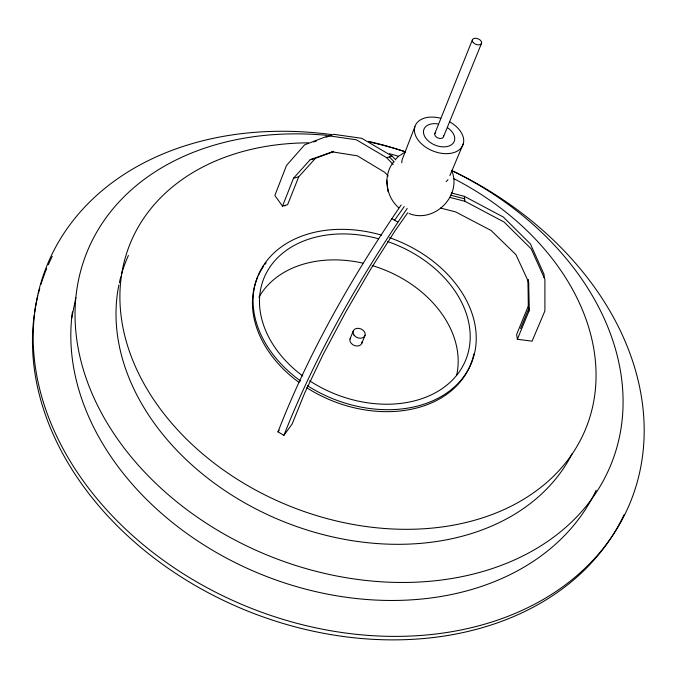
<?xml version="1.0" encoding="UTF-8"?>
<svg xmlns="http://www.w3.org/2000/svg" width="677" height="677" viewBox="0 0 677 677"><rect width="100%" height="100%" fill="white"/><g stroke="black" fill="none" stroke-linecap="round" stroke-linejoin="round"><path stroke-width="1.02" d="M71.66 318.317L75.841 297.677M398.787 207.78C385.704 196.635 382.649 175.275 393.701 161.786M414.857 126.802L402.299 159.256A25.21 16.84 22 0 0 401.833 162.819M393.176 164.486L386.601 157.665L356.381 139.8L328.379 135.738L304.616 144.827L286.498 165.467L274.854 195.475L282.487 206.113L293.539 178.212L310.193 159.704L333.702 151.31M284.805 205.994L285.051 205.376M407.732 212.781L395.14 230.645L370.471 269.505L345.592 312.292L322.946 354.816L304.718 392.931L292.142 423.997L283.908 435.345L277.993 431.867C309.177 351.465 352.548 276.072 401.131 205.013M333.312 151.783L315.482 158.274L298.743 176.773L287.615 204.649L282.487 206.113M350.026 339.033L353.14 331.239M434.761 133.682L472.351 39.943M283.908 435.345C315.465 355.061 358.802 279.66 407.207 208.431M443.52 136.703L481.592 43.176M361.916 343.036L365.098 335.267M527.975 279.44L528.297 306.08L516.644 334.413L517.346 339.279L532.08 341.157L544.9 310.912L544.9 279.373L531.208 248.874L504.043 222.005L464.955 201.297L449.756 197.388M520.545 328.548L528.754 308.585L528.382 279.948M517.346 339.279L529.042 310.963L528.712 282.301L515.967 254.704L491.096 230.476L455.587 211.893L440.558 208.076M449.883 175.631L463.373 143.566M394.581 220.237L404.254 206.603M277.993 431.867L279.178 430.25M395.833 158.985L398.533 156.328L404.863 152.19M313.722 141.975L316.582 140.884M326.119 137.245L333.753 134.325L361.831 138.336L392.11 156.133L395.766 159.907M386.601 157.665L392.11 156.133M293.539 178.212L298.743 176.773M310.193 159.704L315.482 158.274M331.916 151.792L357.38 155.837L384.739 172.33L388.226 175.995M409.06 213.492C434.355 223.875 462.501 195.374 451.576 170.274M451.204 192.928L464.337 196.322L503.324 217.046L530.421 243.948L544.096 274.464L544.096 277.621M450.603 195.188L464.65 198.81M391.518 218.51L397.644 221.954M389.36 156.895L394.2 161.913M528.297 306.08L529.042 310.963M464.337 196.322L464.955 201.297M386.685 180.158L388.107 191.667M624.033 514.782A313.925 240.792 22 0 1 268.769 618.888A313.925 240.792 22 0 1 34.265 314.67M34.561 312.537A313.925 240.792 22 0 1 37.844 295.697M38.361 293.623A313.925 240.792 22 0 1 39.748 288.478M40.967 284.399A313.925 240.792 22 0 1 46.679 268.574M48.312 264.749A313.925 240.792 22 0 1 52.256 256.346M453.607 171.416A314.78 240.877 22 0 1 557.391 590.547A314.78 240.877 22 0 1 58.603 440.135A314.78 240.877 22 0 1 331.476 134.588M368.44 141.349A314.78 240.877 22 0 1 404.863 151.631M596.166 490.233A278.865 212.942 22 0 1 280.718 581.636A278.865 212.942 22 0 1 72.414 311.919M452.439 170.875A282.707 213.263 22 0 1 548.7 540.678A282.707 213.263 22 0 1 102.125 414.214A282.707 213.263 22 0 1 326.966 135.341M370.243 142.178A282.707 213.263 22 0 1 405.692 151.919M572.31 453.412A243.178 183.061 22 0 1 291.609 524.717A243.178 183.061 22 0 1 118.881 284.966M119.313 282.901A243.178 183.061 22 0 1 120.802 276.791M121.352 274.777A243.178 183.061 22 0 1 128.393 255.474M453.802 178.643A245.878 183.222 22 0 1 535.422 491.468A245.878 183.222 22 0 1 152.012 397.052A245.878 183.222 22 0 1 308.39 142.839M389.461 153.704A245.878 183.222 22 0 1 398.533 156.302M258.876 297.288A106.949 80.529 22 0 1 362.872 263.133M372.147 265.553A106.949 80.529 22 0 1 456.704 374.956M362.051 341.792A6.288 4.731 22 0 1 354.663 345.6A6.288 4.731 22 0 1 350.568 337.925M387.422 241.486A108.87 80.622 22 0 1 462.543 366.621A108.87 80.622 22 0 1 309.643 380.787M302.754 375.98A108.87 80.622 22 0 1 267 271.79A108.87 80.622 22 0 1 378.485 238.753M473.849 354.02A115.132 85.387 22 0 1 306.681 387.693M298.963 382.403A115.132 85.387 22 0 1 257.793 276.775M258.639 274.93A115.132 85.387 22 0 1 263.734 266.086M264.919 264.428A115.132 85.387 22 0 1 266.154 262.803M389.563 237.678A115.285 85.395 22 0 1 468.213 369.718A115.285 85.395 22 0 1 307.451 385.687M300.554 380.999A115.285 85.395 22 0 1 261.136 269.294A115.285 85.395 22 0 1 381.557 235.131M449.545 121.809A25.709 16.773 22 0 1 455.536 151.961A25.709 16.773 22 0 1 415.754 136.001A25.709 16.773 22 0 1 440.778 118.289M447.979 179.6A25.21 16.84 22 0 1 446.109 181.614M447.548 127.75A16.316 10.646 22 0 1 449.122 145.97A16.316 10.646 22 0 1 424.623 136.314A16.316 10.646 22 0 1 437.858 123.925M443.57 135.891A4.646 3.03 22 0 1 437.782 137.913A4.646 3.03 22 0 1 435.751 132.421M353.969 335.073A6.321 4.731 22 0 0 364.556 336.376A6.321 4.731 22 0 0 358.81 328.337A6.321 4.731 22 0 0 353.969 335.073M473.172 42.482A4.908 2.979 22 0 0 481.245 43.87A4.908 2.979 22 0 0 476.49 38.344A4.908 2.979 22 0 0 473.172 42.482"/></g></svg>
